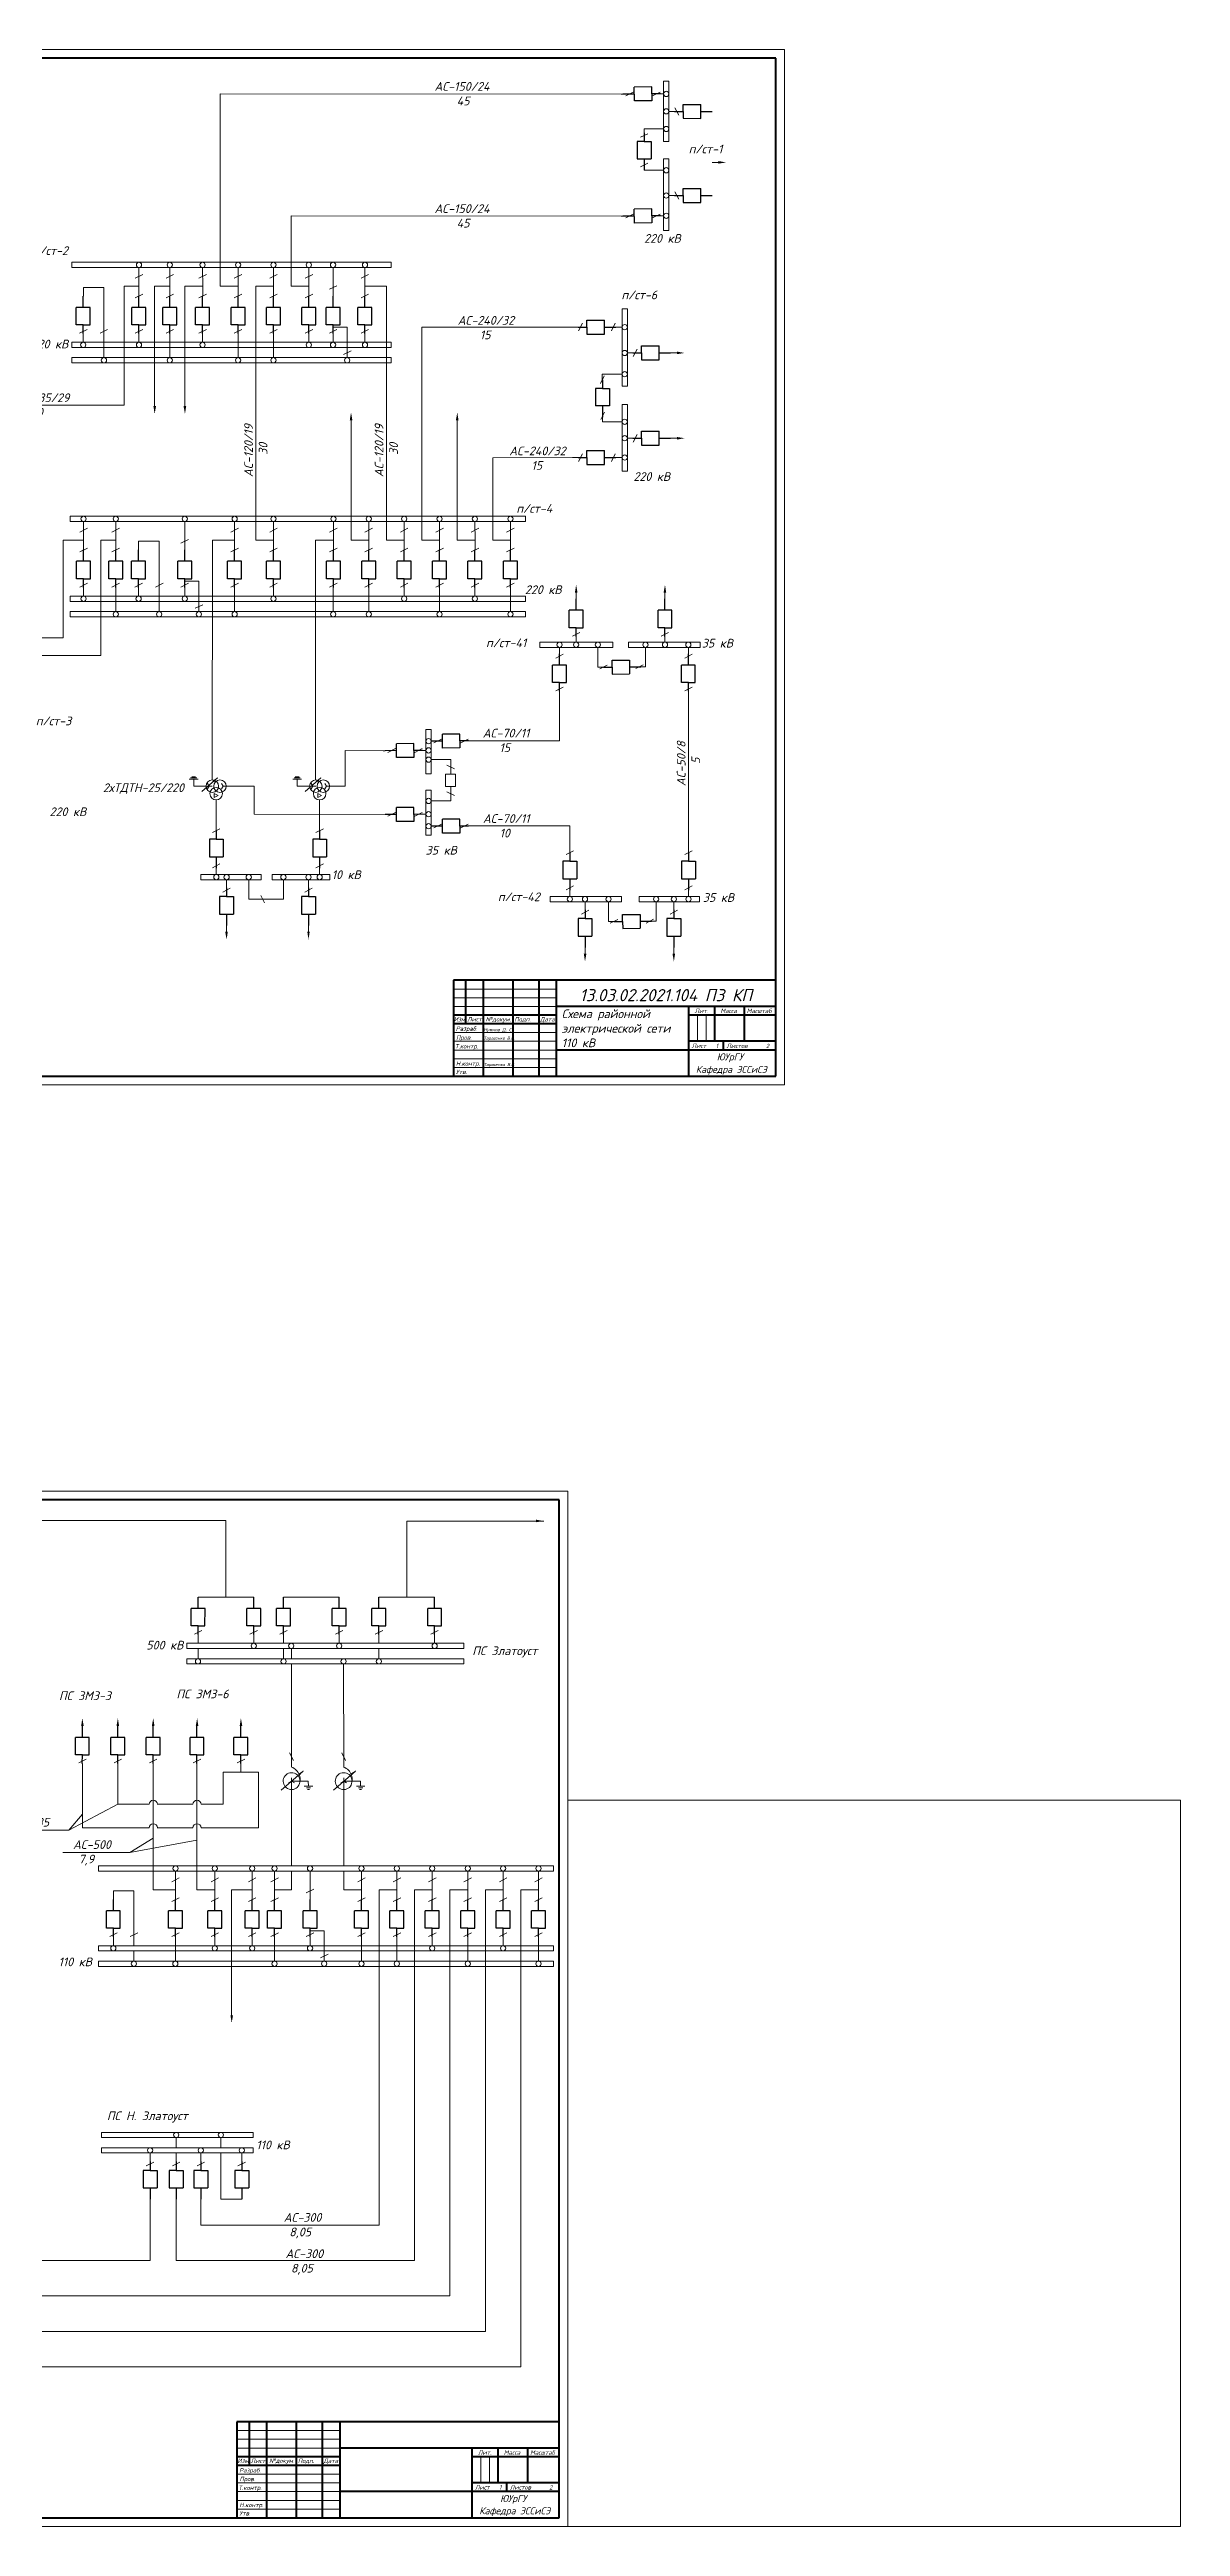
# Model space of a CAD drawing. Header units: millimetres. Extents: x -491 to 2311, y -1641 to -197.
# Drawn here: x 1662 to 2311, y -1617 to -197 of the extents above; entities that cross this region are included whole.
import ezdxf

# ---------------------------------------------------------------- set-up
doc = ezdxf.new("R2010")
doc.units = ezdxf.units.MM
for name, color, linetype, lineweight in [('рамка толстая', 42, 'Continuous', 50), ('рамка тонкая', 93, 'Continuous', 20), ('текст', 6, 'Continuous', 30), ('тонкая', 7, 'Continuous', 20), ('штриховка', 2, 'Continuous', 20)]:
    doc.layers.add(name, color=color, linetype=linetype, lineweight=lineweight)
doc.layers.add('СХЕМА1', color=7, linetype='Continuous')
doc.styles.add('ГОСТ', font='isocpeui.ttf')
picture_1 = doc.add_image_def('image1.jpg', size_in_pixel=(4152, 4920))

# ---------------------------------------------------------------- blocks, each defined once
blk = doc.blocks.new('Выключатель')
for p, q in [((0, 10), (0, 16.5)), ((-4, 0), (-4, 10)), ((-4, 10), (4, 10)), ((0, 0), (-4, 0)), ((0, 0), (4, 0)), ((0, -5), (0, 0)), ((4, 0), (4, 10))]:
    blk.add_line(p, q)

msp = doc.modelspace()

# ---------------------------------------------------------------- linework, layer by layer
at = {"lineweight": 15}
for p, q in [((1367.6, -1040.4), (1762.9, -1040.4)), ((1762.9, -1084.3), (1762.9, -1040.4)), ((1866.7, -1084.3), (1866.7, -1040.7)), ((1866.7, -1040.7), (1945.3, -1040.7)), ((1746.9, -1084.3), (1778.9, -1084.3)), ((1796, -1084.3), (1827.9, -1084.3)), ((1850.7, -1084.3), (1882.7, -1084.3)), ((1761.3, -1203.2), (1761.3, -1184.8)), ((1761.3, -1184.8), (1781.7, -1184.8)), ((1781.7, -1216.7), (1781.7, -1184.8)), ((1798.9, -1190.9), (1800.6, -1189.9)), ((1800.5, -1180.1), (1800.5, -1181.8)), ((1800.6, -1189.9), (1800.6, -1188)), ((1800.6, -1189.9), (1810.2, -1189.9)), ((1800.6, -1189.9), (1802.2, -1190.9)), ((1800.6, -1189.9), (1800.6, -1238.5)), ((1807.8, -1192.8), (1812.7, -1192.8)), ((1810.2, -1189.9), (1810.3, -1192.8)), ((1828.8, -1190.9), (1830.5, -1189.9)), ((1830.5, -1180.1), (1830.5, -1181.8)), ((1830.5, -1189.9), (1830.5, -1188)), ((1830.5, -1189.9), (1840.2, -1189.9)), ((1830.5, -1189.9), (1832.2, -1190.9)), ((1830.6, -1189.9), (1830.6, -1238.5)), ((1837.8, -1192.8), (1842.6, -1192.8)), ((1840.2, -1189.9), (1840.2, -1192.8)), ((1672.8, -1218), (1700.9, -1203.2)), ((1718.8, -1203.2), (1700.9, -1203.2)), ((1744, -1203.2), (1723.5, -1203.2)), ((1761.3, -1203.2), (1748.7, -1203.2)), ((1809.1, -1193.8), (1811.5, -1193.8)), ((1809.7, -1194.7), (1810.9, -1194.7)), ((1839, -1193.8), (1841.4, -1193.8)), ((1839.6, -1194.7), (1840.8, -1194.7)), ((1672.8, -1218), (1634.5, -1218)), ((1672.8, -1218), (1680.5, -1208.8)), ((1718.8, -1216.7), (1680.5, -1216.7)), ((1744, -1216.7), (1723.5, -1216.7)), ((1781.7, -1216.7), (1748.7, -1216.7)), ((1707.7, -1230.8), (1669.4, -1230.8)), ((1707.7, -1230.8), (1721.2, -1222.6)), ((1707.7, -1230.8), (1746.3, -1223.7)), ((1800.6, -1241.5), (1800.6, -1252.2)), ((1830.6, -1241.5), (1830.6, -1252.2)), ((1766.2, -1252.2), (1766.2, -1324.2)), ((1850.9, -1252.2), (1850.9, -1444.6)), ((1871.2, -1252.2), (1871.2, -1464.9)), ((1891.5, -1252.2), (1891.5, -1485.2)), ((1911.8, -1252.2), (1911.8, -1505.6)), ((1932.2, -1252.2), (1932.2, -1525.9)), ((1760, -1400.2), (1760, -1394.4)), ((1760, -1429.7), (1760, -1403.2)), ((1719.4, -1464.9), (1719.4, -1429.7)), ((1734.4, -1429.7), (1734.4, -1464.9)), ((1748.5, -1429.7), (1748.5, -1444.6)), ((1772, -1429.7), (1760, -1429.7)), ((1748.5, -1444.6), (1850.9, -1444.6)), ((1458.3, -1464.9), (1719.4, -1464.9)), ((1734.4, -1464.9), (1871.2, -1464.9)), ((1426.5, -1485.2), (1891.5, -1485.2)), ((1329.9, -1505.6), (1911.8, -1505.6)), ((1350.2, -1525.9), (1932.2, -1525.9))]:
    msp.add_line(p, q, dxfattribs=at)
at = {"color": 18, "lineweight": 15, "true_color": 0x000000}
for p, q in [((1800.5, -1119.7), (1800.5, -1113.8)), ((1800.5, -1180.1), (1800.5, -1122.7)), ((1830.5, -1180.1), (1830.4, -1122.7))]:
    msp.add_line(p, q, dxfattribs=at)
at = {"lineweight": 15}
for centre in [(2015.6, -222), (2015.6, -232), (2015.6, -242.1), (2015.6, -265.8), (2015.6, -280.3), (2015.6, -291.9), (1713, -320.1), (1730.7, -320.1), (1749.5, -320.1), (1769.9, -320.1), (1790.2, -320.1), (1810.5, -320.1), (1824.4, -320.1), (1842.7, -320.1), (1991.8, -355.8), (1681, -366), (1713, -366), (1749.5, -366), (1810.5, -366), (1824.4, -366), (1842.7, -366), (1842.7, -366), (1991.8, -370.6), (1692.9, -374.8), (1730.7, -374.8), (1769.9, -374.8), (1790.2, -374.8), (1832.5, -374.8), (1991.8, -382.8), (1991.8, -410.1), (1991.8, -419.5), (1991.8, -430.6), (1681.2, -465.8), (1699.7, -465.8), (1739.3, -465.8), (1767.9, -465.8), (1790.2, -465.8), (1824.6, -465.8), (1844.9, -465.8), (1865.2, -465.8), (1885.5, -465.8), (1905.8, -465.8), (1926.2, -465.8), (1681.2, -511.6), (1712.8, -511.6), (1739.3, -511.6), (1790.2, -511.6), (1865.2, -511.6), (1905.8, -511.6), (1699.7, -520.5), (1724.6, -520.5), (1747.4, -520.5), (1767.9, -520.5), (1824.5, -520.5), (1844.9, -520.5), (1885.5, -520.5), (1926.2, -520.5), (1746.9, -1121.2), (1778.9, -1112.3), (1796, -1121.2), (1800.4, -1112.3), (1827.9, -1112.3), (1830.4, -1121.2), (1850.7, -1121.2), (1882.7, -1112.3), (1734, -1240), (1756.5, -1240), (1778, -1240), (1790.8, -1240), (1811.2, -1240), (1840.7, -1240), (1861, -1240), (1881.3, -1240), (1901.7, -1240), (1922, -1240), (1942.3, -1240), (1698.3, -1285.8), (1756.5, -1285.8), (1778, -1285.8), (1811.2, -1285.8), (1881.3, -1285.8), (1922, -1285.8), (1710.1, -1294.7), (1733.9, -1294.7), (1790.8, -1294.7), (1819.3, -1294.7), (1840.7, -1294.7), (1861, -1294.7), (1901.7, -1294.7), (1942.3, -1294.7), (1734.4, -1392.9), (1760, -1392.9), (1719.4, -1401.7), (1748.5, -1401.7), (1772, -1401.7)]:
    msp.add_circle(centre, 1.5, dxfattribs=at)
at = {"color": 18, "lineweight": 15, "true_color": 0x000000}
for centre in [(1954.4, -538), (1963.9, -538), (1976.4, -538), (2003.7, -538), (2014.9, -538), (2028.3, -538), (1879.2, -593.3), (1879.2, -598.6), (1879.2, -603.9), (1879.2, -627.6), (1879.2, -635.2), (1879.2, -642.1), (1757.4, -671.3), (1763.3, -671.3), (1776, -671.3), (1795.9, -671.3), (1810.3, -671.3), (1816.7, -671.3), (1960.3, -683.9), (1969, -683.9), (1982.5, -683.9), (2009.8, -683.9), (2020, -683.9), (2028.4, -683.9)]:
    msp.add_circle(centre, 1.5, dxfattribs=at)
at = {"lineweight": 15}
for centre, radius, start, end in [((1800.6, -1189.9), 4.84, 0.3004, 322.576), ((1797.8, -1189), 7.68, 329.6801, 69.0453), ((1830.5, -1189.9), 4.84, 0.3004, 322.576), ((1827.7, -1189), 7.68, 329.6801, 69.0453), ((1721.2, -1203.2), 2.36, 0, 180), ((1746.3, -1203.2), 2.36, 0, 180), ((1721.2, -1216.7), 2.36, 0, 180), ((1746.3, -1216.7), 2.36, 0, 180)]:
    msp.add_arc(centre, radius, start, end, dxfattribs=at)
at = {"layer": 'рамка толстая', "color": 18, "true_color": 0x000000}
for p, q in [((2078.5, -201.5), (1262.5, -201.5)), ((2078.5, -785.5), (2078.5, -201.5)), ((2078.5, -730.5), (1893.5, -730.5)), ((1893.5, -730.5), (1893.5, -785.5)), ((1900.5, -730.5), (1900.5, -755.5)), ((1910.5, -730.5), (1910.5, -785.5)), ((1927.5, -730.5), (1927.5, -785.5)), ((1942.5, -730.5), (1942.5, -785.5)), ((1952.5, -730.5), (1952.5, -785.5)), ((2078.5, -785.5), (2078.5, -730.5)), ((1952.5, -750.5), (1893.5, -750.5)), ((2078.5, -745.5), (1952.5, -745.5)), ((2028.5, -785.5), (2028.5, -745.5)), ((2078.5, -750.5), (2028.5, -750.5)), ((2043.5, -765.5), (2043.5, -745.5)), ((2060.5, -765.5), (2060.5, -745.5)), ((1952.5, -755.5), (1893.5, -755.5)), ((2078.5, -765.5), (2028.5, -765.5)), ((2048.5, -770.5), (2048.5, -765.5)), ((2078.5, -770.5), (1952.5, -770.5)), ((1262.5, -785.5), (2078.5, -785.5)), ((1954.2, -1028.5), (1138.2, -1028.5)), ((1954.2, -1612.5), (1954.2, -1028.5)), ((1954.2, -1557.5), (1769.2, -1557.5)), ((1769.2, -1557.5), (1769.2, -1612.5)), ((1776.2, -1557.5), (1776.2, -1582.5)), ((1786.2, -1557.5), (1786.2, -1612.5)), ((1803.2, -1557.5), (1803.2, -1612.5)), ((1818.2, -1557.5), (1818.2, -1612.5)), ((1828.2, -1557.5), (1828.2, -1612.5)), ((1954.2, -1612.5), (1954.2, -1557.5)), ((1954.2, -1572.5), (1828.2, -1572.5)), ((1904.2, -1612.5), (1904.2, -1572.5)), ((1919.2, -1592.5), (1919.2, -1572.5)), ((1936.2, -1592.5), (1936.2, -1572.5)), ((1828.2, -1577.5), (1769.2, -1577.5)), ((1828.2, -1582.5), (1769.2, -1582.5)), ((1954.2, -1577.5), (1904.2, -1577.5)), ((1954.2, -1597.5), (1828.2, -1597.5)), ((1954.2, -1592.5), (1904.2, -1592.5)), ((1924.2, -1597.5), (1924.2, -1592.5)), ((1138.2, -1612.5), (1954.2, -1612.5))]:
    msp.add_line(p, q, dxfattribs=at)
at = {"layer": 'рамка тонкая', "color": 18, "true_color": 0x000000}
for p, q in [((2083.5, -196.5), (1242.5, -196.5)), ((2083.5, -196.5), (2083.5, -790.5)), ((1952.5, -735.5), (1893.5, -735.5)), ((1952.5, -740.5), (1893.5, -740.5)), ((1952.5, -745.5), (1893.5, -745.5)), ((2033.5, -765.5), (2033.5, -750.5)), ((2038.5, -765.5), (2038.5, -750.5)), ((1952.5, -760.5), (1893.5, -760.5)), ((1952.5, -765.5), (1893.5, -765.5)), ((1952.5, -770.5), (1893.5, -770.5)), ((1952.5, -775.5), (1893.5, -775.5)), ((1952.5, -780.5), (1893.5, -780.5)), ((1242.5, -790.5), (2083.5, -790.5)), ((1959.2, -1023.5), (1118.2, -1023.5)), ((1959.2, -1023.5), (1959.2, -1617.5)), ((1828.2, -1562.5), (1769.2, -1562.5)), ((1828.2, -1567.5), (1769.2, -1567.5)), ((1828.2, -1572.5), (1769.2, -1572.5)), ((1828.2, -1587.5), (1769.2, -1587.5)), ((1909.2, -1592.5), (1909.2, -1577.5)), ((1914.2, -1592.5), (1914.2, -1577.5)), ((1828.2, -1592.5), (1769.2, -1592.5)), ((1828.2, -1597.5), (1769.2, -1597.5)), ((1828.2, -1602.5), (1769.2, -1602.5)), ((1118.2, -1617.5), (1959.2, -1617.5)), ((1828.2, -1607.5), (1769.2, -1607.5))]:
    msp.add_line(p, q, dxfattribs=at)
at = {"layer": 'СХЕМА1', "lineweight": 15}
for p, q in [((1992.4, -223.1), (1996.7, -220.9)), ((2007.8, -223.1), (2012.1, -220.9)), ((2022.8, -234.2), (2020.6, -229.9)), ((2000.8, -246.9), (2005.1, -244.8)), ((2000.8, -263.9), (2005.1, -261.7)), ((2022.8, -282.4), (2020.6, -278.1)), ((1992.4, -293), (1996.7, -290.9)), ((2007.8, -293), (2012.1, -290.9)), ((1715.2, -325.6), (1710.9, -327.7)), ((1732.8, -325.6), (1728.6, -327.7)), ((1751.7, -325.6), (1747.4, -327.7)), ((1772, -325.6), (1767.7, -327.7)), ((1792.4, -325.6), (1788.1, -327.7)), ((1812.7, -325.6), (1808.4, -327.7)), ((1844.8, -325.6), (1840.6, -327.7)), ((1715.2, -336.9), (1710.9, -339)), ((1732.8, -336.9), (1728.6, -339)), ((1751.7, -336.9), (1747.4, -339)), ((1772, -336.9), (1767.7, -339)), ((1792.4, -336.9), (1788.1, -339)), ((1812.7, -336.9), (1808.4, -339)), ((1826.5, -332), (1822.3, -334.1)), ((1844.8, -336.9), (1840.6, -339)), ((1965.3, -357.9), (1967.5, -353.6)), ((1984.2, -357.9), (1986.3, -353.6)), ((1683.2, -357.1), (1678.9, -359.2)), ((1695, -357.1), (1690.7, -359.2)), ((1715.2, -357.1), (1710.9, -359.2)), ((1732.8, -357.1), (1728.6, -359.2)), ((1751.7, -357.1), (1747.4, -359.2)), ((1772, -357.1), (1767.7, -359.2)), ((1792.4, -357.1), (1788.1, -359.2)), ((1812.7, -357.1), (1808.4, -359.2)), ((1826.5, -357.1), (1822.3, -359.2)), ((1834.7, -369.3), (1830.4, -371.5)), ((1844.8, -357.1), (1840.6, -359.2)), ((1996.7, -372.7), (1998.9, -368.4)), ((1977.9, -388.1), (1980, -383.8)), ((1978, -408.8), (1980.1, -404.5)), ((1996.7, -421.7), (1998.9, -417.4)), ((1965.3, -432.8), (1967.5, -428.5)), ((1984.2, -432.8), (1986.3, -428.5)), ((1683.4, -471.2), (1679.1, -473.4)), ((1683.4, -482.6), (1679.1, -484.7)), ((1701.8, -471.2), (1697.5, -473.4)), ((1701.8, -482.6), (1697.5, -484.7)), ((1741.4, -477.6), (1737.1, -479.8)), ((1770.1, -471.2), (1765.8, -473.4)), ((1770.1, -482.6), (1765.8, -484.7)), ((1792.4, -471.2), (1788.1, -473.4)), ((1792.4, -482.6), (1788.1, -484.7)), ((1826.7, -471.2), (1822.4, -473.4)), ((1826.7, -482.6), (1822.4, -484.7)), ((1847, -471.2), (1842.7, -473.4)), ((1847, -482.6), (1842.7, -484.7)), ((1867.4, -471.2), (1863.1, -473.4)), ((1867.4, -482.6), (1863.1, -484.7)), ((1887.7, -471.2), (1883.4, -473.4)), ((1887.7, -482.6), (1883.4, -484.7)), ((1908, -471.2), (1903.7, -473.4)), ((1908, -482.6), (1903.7, -484.7)), ((1928.3, -471.2), (1924, -473.4)), ((1928.3, -482.6), (1924, -484.7)), ((1683.4, -502.7), (1679.1, -504.9)), ((1701.8, -502.7), (1697.5, -504.9)), ((1715, -502.7), (1710.7, -504.9)), ((1726.8, -502.7), (1722.5, -504.9)), ((1741.4, -502.7), (1737.1, -504.9)), ((1770.1, -502.7), (1765.8, -504.9)), ((1792.4, -502.7), (1788.1, -504.9)), ((1826.7, -502.7), (1822.4, -504.9)), ((1847, -502.7), (1842.7, -504.9)), ((1867.4, -502.7), (1863.1, -504.9)), ((1887.7, -502.7), (1883.4, -504.9)), ((1908, -502.7), (1903.7, -504.9)), ((1928.3, -502.7), (1924, -504.9)), ((1749.6, -515), (1745.3, -517.1)), ((1966.1, -530.9), (1961.8, -533)), ((2017, -530.9), (2012.7, -533)), ((1956.5, -543.4), (1952.2, -545.6)), ((1981.8, -549.7), (1977.5, -551.9)), ((2002.4, -549.6), (1998.1, -551.7)), ((2030.5, -543.4), (2026.2, -545.6)), ((1956.5, -562.3), (1952.2, -564.4)), ((2030.5, -562.3), (2026.2, -564.4)), ((1882.3, -594.3), (1886.6, -592.1)), ((1897.7, -594.3), (1902, -592.1)), ((1855.9, -599.8), (1860.2, -597.6)), ((1871.3, -599.8), (1875.6, -597.6)), ((1855.9, -636.3), (1860.2, -634.2)), ((1871.3, -636.3), (1875.6, -634.2)), ((1755.2, -645.7), (1759.5, -643.6)), ((1814.6, -645.7), (1818.9, -643.6)), ((1882.3, -643.1), (1886.6, -640.9)), ((1897.7, -643.1), (1902, -640.9)), ((1755.2, -665.9), (1759.5, -663.7)), ((1814.6, -665.9), (1818.9, -663.7)), ((1958.1, -658.3), (1962.4, -656.2)), ((2026.2, -658.3), (2030.5, -656.2)), ((1761.1, -679.9), (1765.4, -677.7)), ((1808.2, -679.9), (1812.4, -677.7)), ((1958.1, -678.5), (1962.4, -676.3)), ((2026.2, -678.5), (2030.5, -676.3)), ((1966.9, -692.5), (1971.2, -690.3)), ((1987.8, -695.6), (1983.5, -697.8)), ((2008.4, -695.5), (2004.1, -697.7)), ((2017.8, -692.5), (2022.1, -690.3)), ((1749.1, -1103.4), (1744.8, -1105.6)), ((1781, -1103.4), (1776.7, -1105.6)), ((1798.1, -1103.4), (1793.9, -1105.6)), ((1830.1, -1103.4), (1825.8, -1105.6)), ((1852.9, -1103.4), (1848.6, -1105.6)), ((1884.8, -1103.4), (1880.6, -1105.6)), ((1682.7, -1177.4), (1678.4, -1179.5)), ((1703, -1177.4), (1698.7, -1179.5)), ((1723.3, -1177.4), (1719.1, -1179.5)), ((1748.5, -1177.4), (1744.2, -1179.5)), ((1773.7, -1177.4), (1769.4, -1179.5)), ((1736.1, -1245.4), (1731.8, -1247.6)), ((1758.7, -1245.4), (1754.4, -1247.6)), ((1780.1, -1245.4), (1775.8, -1247.6)), ((1793, -1245.4), (1788.7, -1247.6)), ((1842.8, -1245.4), (1838.6, -1247.6)), ((1863.2, -1245.4), (1858.9, -1247.6)), ((1883.5, -1245.4), (1879.2, -1247.6)), ((1903.8, -1245.4), (1899.5, -1247.6)), ((1924.1, -1245.4), (1919.9, -1247.6)), ((1944.5, -1245.4), (1940.2, -1247.6)), ((1736.1, -1256.8), (1731.8, -1258.9)), ((1758.7, -1256.8), (1754.4, -1258.9)), ((1780.1, -1256.8), (1775.8, -1258.9)), ((1793, -1256.8), (1788.7, -1258.9)), ((1813.3, -1251.9), (1809, -1254)), ((1842.8, -1256.8), (1838.6, -1258.9)), ((1863.2, -1256.8), (1858.9, -1258.9)), ((1883.5, -1256.8), (1879.2, -1258.9)), ((1903.8, -1256.8), (1899.5, -1258.9)), ((1924.1, -1256.8), (1919.9, -1258.9)), ((1944.5, -1256.8), (1940.2, -1258.9)), ((1700.5, -1276.9), (1696.2, -1279.1)), ((1712.3, -1276.9), (1708, -1279.1)), ((1736.1, -1276.9), (1731.8, -1279.1)), ((1758.7, -1276.9), (1754.4, -1279.1)), ((1780.1, -1276.9), (1775.8, -1279.1)), ((1793, -1276.9), (1788.7, -1279.1)), ((1813.3, -1276.9), (1809, -1279.1)), ((1842.8, -1276.9), (1838.6, -1279.1)), ((1863.2, -1276.9), (1858.9, -1279.1)), ((1883.5, -1276.9), (1879.2, -1279.1)), ((1903.8, -1276.9), (1899.5, -1279.1)), ((1924.1, -1276.9), (1919.9, -1279.1)), ((1944.5, -1276.9), (1940.2, -1279.1)), ((1821.5, -1289.2), (1817.2, -1291.3)), ((1717.2, -1410.6), (1721.5, -1408.5)), ((1732.3, -1410.6), (1736.5, -1408.5)), ((1746.4, -1410.6), (1750.7, -1408.5)), ((1769.8, -1410.6), (1774.1, -1408.5))]:
    msp.add_line(p, q, dxfattribs=at)
at = {"layer": 'СХЕМА1', "color": 18, "lineweight": 15, "true_color": 0x000000}
for p, q in [((1801.6, -1178), (1799.4, -1173.7)), ((1831.5, -1178), (1829.4, -1173.7))]:
    msp.add_line(p, q, dxfattribs=at)
at = {"layer": 'СХЕМА1', "lineweight": 15}
for points in [[(2045.5, -262), (2045.5, -260.5), (2050, -261.3)], [(2021.7, -371.3), (2021.7, -369.8), (2026.1, -370.6)], [(1721.3, -401.1), (1722.8, -401.1), (1722, -405.6)], [(1738.6, -401.1), (1740.1, -401.1), (1739.4, -405.6)], [(1835.5, -409.2), (1834, -409.2), (1834.7, -404.7)], [(1896.4, -409.2), (1894.9, -409.2), (1895.7, -404.7)], [(2021.7, -420.3), (2021.7, -418.8), (2026.1, -419.5)], [(1964.7, -508.1), (1963.2, -508.1), (1963.9, -503.6)], [(2015.6, -508.1), (2014.1, -508.1), (2014.9, -503.6)], [(1762.5, -702.6), (1764, -702.6), (1763.3, -707.1)], [(1809.6, -702.6), (1811, -702.6), (1810.3, -707.1)], [(1968.3, -715.2), (1969.8, -715.2), (1969, -719.7)], [(2019.2, -715.2), (2020.7, -715.2), (2020, -719.7)], [(1940.8, -1041.4), (1940.8, -1039.9), (1945.3, -1040.7)], [(1681.3, -1158.3), (1679.8, -1158.3), (1680.5, -1153.8)], [(1701.6, -1158.3), (1700.1, -1158.3), (1700.9, -1153.8)], [(1721.9, -1158.3), (1720.4, -1158.3), (1721.2, -1153.8)], [(1747.1, -1158.3), (1745.6, -1158.3), (1746.4, -1153.8)], [(1772.3, -1158.3), (1770.8, -1158.3), (1771.5, -1153.8)], [(1765.5, -1324.2), (1767, -1324.2), (1766.2, -1328.6)]]:
    msp.add_solid(points, dxfattribs=at)
at = {"layer": 'тонкая', "color": 18, "lineweight": 15, "true_color": 0x000000}
for p, q in [((1704.5, -400.6), (1622.1, -400.6)), ((1601.3, -534), (1669.5, -534)), ((1621.6, -544.2), (1691.1, -544.2)), ((2028.4, -650.6), (2028.4, -567.9)), ((1831.4, -598.6), (1831.4, -619.1)), ((1880.7, -603.9), (1891.9, -603.9)), ((1889.7, -607), (1894, -609.1)), ((1891.9, -612.2), (1891.9, -603.9)), ((1741.9, -615.1), (1747, -615.1)), ((1742.6, -614.4), (1746.2, -614.4)), ((1743.4, -613.7), (1745.5, -613.7)), ((1744.4, -619.1), (1744.4, -615.1)), ((1751.5, -619.1), (1744.4, -619.1)), ((1749, -622.2), (1758, -614.4)), ((1752.4, -617.5), (1753.3, -619.1)), ((1753.3, -619.1), (1752.4, -620.7)), ((1753.3, -619.1), (1755.1, -619.1)), ((1758.4, -624.5), (1756.2, -623.4)), ((1756.2, -623.4), (1756.2, -624.5)), ((1756.2, -625.6), (1756.2, -623.4)), ((1756.2, -625.6), (1758.4, -624.5)), ((1760.4, -617.5), (1761.3, -619.1)), ((1761.3, -619.1), (1760.4, -620.7)), ((1763.1, -619.1), (1761.3, -619.1)), ((1763.1, -619.1), (1779.1, -619.1)), ((1779.1, -619.1), (1779.1, -635.2)), ((1801.3, -615.1), (1806.3, -615.1)), ((1802, -614.4), (1805.6, -614.4)), ((1802.7, -613.7), (1804.9, -613.7)), ((1803.8, -619.1), (1803.8, -615.1)), ((1810.9, -619.1), (1803.8, -619.1)), ((1808.4, -622.2), (1817.4, -614.4)), ((1811.8, -617.5), (1812.7, -619.1)), ((1812.7, -619.1), (1811.8, -620.7)), ((1812.7, -619.1), (1814.5, -619.1)), ((1817.8, -624.5), (1815.6, -623.4)), ((1815.6, -623.4), (1815.6, -624.5)), ((1815.6, -625.6), (1815.6, -623.4)), ((1815.6, -625.6), (1817.8, -624.5)), ((1819.7, -617.5), (1820.6, -619.1)), ((1820.6, -619.1), (1819.7, -620.7)), ((1822.4, -619.1), (1820.6, -619.1)), ((1831.4, -619.1), (1822.4, -619.1)), ((1889, -612.2), (1889, -619.3)), ((1889, -612.2), (1894.7, -612.2)), ((1889, -619.3), (1894.7, -619.3)), ((1889.7, -622.4), (1894, -624.5)), ((1891.9, -627.6), (1891.9, -619.3)), ((1894.7, -619.3), (1894.7, -612.2)), ((1880.7, -627.6), (1891.9, -627.6)), ((1776, -672.8), (1776, -684)), ((1782.9, -681.9), (1785.1, -686.1)), ((1795.9, -672.8), (1795.9, -684)), ((1795.9, -684), (1776, -684)), ((1794.7, -1195), (1807.3, -1184.1)), ((1824.7, -1195), (1837.2, -1184.1))]:
    msp.add_line(p, q, dxfattribs=at)
for centre in [(1755.1, -619.1), (1757.3, -623.4), (1759.5, -619.1), (1814.5, -619.1), (1816.7, -623.4), (1818.8, -619.1)]:
    msp.add_circle(centre, 3.6, dxfattribs=at)
for points in [[(1755.3, -615.9), (1756.1, -616.8), (1758.4, -614)], [(1814.7, -615.9), (1815.5, -616.8), (1817.8, -614)], [(1804.6, -1185.6), (1805.4, -1186.5), (1807.7, -1183.7)], [(1834.5, -1185.6), (1835.3, -1186.5), (1837.6, -1183.7)]]:
    msp.add_solid(points, dxfattribs=at)
at = {"layer": 'штриховка', "color": 0, "lineweight": 15}
for p, q in [((1989.7, -222.1), (1759.7, -222)), ((1759.7, -332.3), (1759.7, -222)), ((1990.8, -222.1), (1989.7, -222.1)), ((2012.3, -222), (2014.1, -222)), ((2014.1, -214.6), (2014.1, -249.3)), ((2014.1, -214.6), (2017.1, -214.6)), ((2017.1, -249.3), (2017.1, -214.6)), ((2020.4, -232), (2017.1, -232)), ((2002.9, -242.1), (2014.1, -242.1)), ((2002.9, -244.3), (2002.9, -242.1)), ((2017.1, -249.3), (2014.1, -249.3)), ((2014.1, -265.8), (2002.9, -265.8)), ((2014.1, -300.3), (2014.1, -259.3)), ((2017.1, -259.3), (2014.1, -259.3)), ((2017.1, -300.3), (2017.1, -259.3)), ((2041.9, -261.3), (2045.5, -261.3)), ((2020.4, -280.3), (2017.1, -280.3)), ((1989.7, -292.1), (1800.4, -292)), ((1800.4, -332.3), (1800.4, -292)), ((1990.8, -292.1), (1989.7, -292.1)), ((2012.3, -291.9), (2014.1, -291.9)), ((2014.1, -300.3), (2017.1, -300.3)), ((1857.8, -318.6), (1674.5, -318.6)), ((1674.5, -318.6), (1674.5, -321.6)), ((1857.8, -321.6), (1674.5, -321.6)), ((1713, -333), (1713, -321.6)), ((1730.7, -333), (1730.7, -321.6)), ((1749.6, -333), (1749.5, -321.6)), ((1769.9, -333), (1769.9, -321.6)), ((1790.2, -333), (1790.2, -321.6)), ((1810.5, -333), (1810.5, -321.6)), ((1824.4, -333), (1824.4, -321.6)), ((1842.7, -333), (1842.7, -321.6)), ((1857.8, -321.6), (1857.8, -318.6)), ((1681.1, -338), (1681.1, -333)), ((1692.9, -333), (1681.1, -333)), ((1692.9, -373.3), (1692.9, -333)), ((1713, -332.3), (1704.5, -332.3)), ((1713, -338), (1713, -333)), ((1730.7, -332.3), (1722, -332.3)), ((1722, -332.3), (1722, -390.9)), ((1730.7, -338), (1730.7, -333)), ((1749.6, -332.3), (1739.4, -332.3)), ((1739.4, -332.3), (1739.4, -390.9)), ((1749.6, -338), (1749.6, -333)), ((1769.9, -332.3), (1759.7, -332.3)), ((1769.9, -338), (1769.9, -333)), ((1790.2, -332.3), (1780, -332.3)), ((1780, -478), (1780, -332.3)), ((1790.2, -338), (1790.2, -333)), ((1810.5, -332.3), (1800.4, -332.3)), ((1810.5, -338), (1810.5, -333)), ((1824.4, -338), (1824.4, -333)), ((1855, -332.3), (1842.7, -332.3)), ((1842.7, -338), (1842.7, -333)), ((1855, -478), (1855, -332.3)), ((1990.3, -345.2), (1990.3, -389.6)), ((1990.3, -345.2), (1993.3, -345.2)), ((1993.3, -345.2), (1993.3, -389.6)), ((1674.5, -364.5), (1674.5, -367.5)), ((1857.8, -364.5), (1674.5, -364.5)), ((1857.8, -367.5), (1674.5, -367.5)), ((1681, -364.5), (1681, -359.5)), ((1713, -364.5), (1713, -359.5)), ((1730.7, -364.5), (1730.7, -359.5)), ((1730.7, -373.3), (1730.7, -364.5)), ((1749.5, -364.5), (1749.5, -359.5)), ((1769.9, -364.5), (1769.9, -359.5)), ((1769.9, -373.3), (1769.9, -364.5)), ((1790.2, -373.3), (1790.2, -359.5)), ((1810.5, -364.5), (1810.5, -355.6)), ((1810.5, -364.5), (1810.5, -359.5)), ((1832.5, -355.9), (1824.4, -355.9)), ((1824.4, -364.5), (1824.4, -359.5)), ((1832.5, -364.5), (1832.5, -355.9)), ((1832.5, -373.3), (1832.5, -364.5)), ((1842.7, -364.5), (1842.7, -359.5)), ((1857.8, -364.5), (1857.8, -367.5)), ((1961.8, -355.8), (1875.4, -355.8)), ((1875.4, -478), (1875.4, -355.8)), ((1965.1, -355.8), (1961.8, -355.8)), ((1986.6, -355.8), (1990.3, -355.8)), ((1674.5, -373.3), (1674.5, -376.3)), ((1857.8, -373.3), (1674.5, -373.3)), ((1857.8, -376.3), (1674.5, -376.3)), ((1857.8, -373.3), (1857.8, -376.3)), ((1978.9, -386), (1978.9, -382.8)), ((1979.1, -382.8), (1978.9, -382.8)), ((1990.3, -382.8), (1979.1, -382.8)), ((1996.5, -370.6), (1993.3, -370.6)), ((2018, -370.6), (2021.7, -370.6)), ((1722, -390.9), (1722, -401.1)), ((1739.4, -390.9), (1739.4, -401.1)), ((1990.3, -389.6), (1993.3, -389.6)), ((1834.7, -419.3), (1834.7, -409.2)), ((1895.7, -419.3), (1895.7, -409.2)), ((1979.1, -410.1), (1979.1, -407.5)), ((1990.3, -410.1), (1979.1, -410.1)), ((1990.3, -400.2), (1990.3, -438.5)), ((1990.3, -400.2), (1993.3, -400.2)), ((1993.3, -400.2), (1993.3, -438.5)), ((1834.7, -478), (1834.7, -419.3)), ((1895.7, -478), (1895.7, -419.3)), ((1996.5, -419.5), (1993.3, -419.5)), ((2018, -419.5), (2021.7, -419.5)), ((1961.8, -430.6), (1916, -430.7)), ((1916, -478), (1916, -430.7)), ((1965.1, -430.6), (1961.8, -430.6)), ((1986.6, -430.6), (1990.3, -430.6)), ((1990.3, -438.5), (1993.3, -438.5)), ((1934.8, -464.3), (1673.6, -464.3)), ((1673.6, -464.3), (1673.6, -467.3)), ((1934.8, -467.3), (1673.6, -467.3)), ((1681.2, -478.6), (1681.2, -467.3)), ((1699.7, -478.6), (1699.7, -467.3)), ((1739.3, -478.6), (1739.3, -467.3)), ((1767.9, -478.6), (1767.9, -467.3)), ((1790.2, -478.6), (1790.2, -467.3)), ((1824.6, -478.6), (1824.6, -467.3)), ((1844.9, -478.6), (1844.9, -467.3)), ((1865.2, -478.6), (1865.2, -467.3)), ((1885.5, -478.6), (1885.5, -467.3)), ((1905.9, -478.6), (1905.8, -467.3)), ((1926.2, -478.6), (1926.2, -467.3)), ((1934.8, -464.3), (1934.8, -467.3)), ((1681.2, -478), (1669.5, -478)), ((1669.5, -478), (1669.5, -534)), ((1681.2, -483.6), (1681.2, -478.6)), ((1699.7, -478), (1691.1, -478)), ((1699.7, -483.6), (1699.7, -478.6)), ((1712.8, -483.6), (1712.8, -478.6)), ((1724.6, -478.6), (1712.8, -478.6)), ((1724.6, -519), (1724.6, -478.6)), ((1739.3, -483.6), (1739.3, -478.6)), ((1755.2, -478), (1755.1, -615.5)), ((1767.9, -478), (1755.2, -478)), ((1767.9, -483.6), (1767.9, -478.6)), ((1790.2, -478), (1780, -478)), ((1790.2, -483.6), (1790.2, -478.6)), ((1824.6, -478), (1814.4, -478)), ((1824.6, -483.6), (1824.6, -478.6)), ((1844.9, -478), (1834.7, -478)), ((1844.9, -483.6), (1844.9, -478.6)), ((1865.2, -478), (1855, -478)), ((1865.2, -483.6), (1865.2, -478.6)), ((1885.5, -478), (1875.4, -478)), ((1885.5, -483.6), (1885.5, -478.6)), ((1905.9, -478), (1895.7, -478)), ((1905.9, -483.6), (1905.9, -478.6)), ((1926.2, -478), (1916, -478)), ((1926.2, -483.6), (1926.2, -478.6)), ((1673.6, -510.1), (1673.6, -513.1)), ((1934.8, -510.1), (1673.6, -510.1)), ((1681.2, -510.1), (1681.2, -505.1)), ((1699.7, -510.1), (1699.7, -505.1)), ((1699.7, -519), (1699.7, -510.1)), ((1712.8, -510.1), (1712.8, -505.1)), ((1747.4, -501.5), (1739.3, -501.5)), ((1739.3, -510.1), (1739.3, -505.1)), ((1747.4, -510.1), (1747.4, -501.5)), ((1747.4, -519), (1747.4, -510.1)), ((1767.9, -510.1), (1767.9, -505.1)), ((1767.9, -519), (1767.9, -510.1)), ((1790.2, -510.1), (1790.2, -505.1)), ((1824.5, -519), (1824.5, -505.1)), ((1844.9, -510.1), (1844.9, -505.1)), ((1844.9, -519), (1844.9, -510.1)), ((1865.2, -510.1), (1865.2, -505.1)), ((1885.5, -510.1), (1885.5, -505.1)), ((1885.5, -519), (1885.5, -510.1)), ((1905.8, -510.1), (1905.8, -505.1)), ((1926.2, -510.1), (1926.2, -505.1)), ((1926.2, -519), (1926.2, -510.1)), ((1934.8, -510.1), (1934.8, -513.1)), ((1963.9, -511.7), (1963.9, -508.1)), ((2014.9, -511.7), (2014.9, -508.1)), ((1934.8, -513.1), (1673.6, -513.1)), ((1673.6, -519), (1673.6, -522)), ((1934.8, -519), (1673.6, -519)), ((1934.8, -522), (1673.6, -522)), ((1934.8, -519), (1934.8, -522)), ((1954.4, -543.2), (1954.4, -539.5)), ((1963.9, -533.2), (1963.9, -536.5)), ((1976.4, -539.5), (1976.4, -550.7)), ((2003.7, -539.5), (2003.7, -550.7)), ((2014.9, -533.2), (2014.9, -536.5)), ((2028.3, -543.2), (2028.3, -539.5)), ((1976.4, -550.7), (1976.4, -550.8)), ((1979.6, -550.8), (1976.4, -550.8)), ((2003.7, -550.7), (2001.1, -550.7)), ((1954.4, -564.7), (1954.4, -593.2)), ((2028.3, -564.7), (2028.3, -567.9)), ((1902.1, -593.2), (1954.4, -593.2)), ((1854.3, -598.8), (1853.2, -598.8)), ((1875.8, -598.6), (1877.7, -598.6)), ((1757.4, -644.6), (1757.4, -627)), ((1816.7, -644.6), (1816.7, -627)), ((1875.8, -635.2), (1877.7, -635.2)), ((1902.1, -641.9), (1960.3, -641.9)), ((1960.3, -657.2), (1960.3, -641.9)), ((2028.4, -657.2), (2028.4, -648.9)), ((1757.4, -666.1), (1757.4, -669.8)), ((1816.7, -666.1), (1816.7, -669.8)), ((1763.3, -677.5), (1763.3, -672.8)), ((1810.3, -677.5), (1810.3, -672.8)), ((1960.3, -678.7), (1960.3, -682.4)), ((2028.4, -678.7), (2028.4, -682.4)), ((1763.3, -692.5), (1763.3, -702.6)), ((1969, -690.1), (1969, -685.4)), ((1982.5, -685.4), (1982.5, -696.6)), ((2009.8, -685.4), (2009.8, -696.6)), ((2020, -690.1), (2020, -685.4)), ((1810.3, -699), (1810.3, -702.6)), ((1982.5, -696.6), (1982.5, -696.7)), ((1985.6, -696.7), (1982.5, -696.7)), ((2009.8, -696.6), (2007.1, -696.6)), ((1969, -711.6), (1969, -715.2)), ((2020, -711.6), (2020, -715.2)), ((1746.9, -1105.8), (1746.9, -1110.8)), ((1778.9, -1110.8), (1778.9, -1105.8)), ((1796, -1105.8), (1796, -1110.8)), ((1827.9, -1110.8), (1827.9, -1105.8)), ((1850.7, -1105.8), (1850.7, -1110.8)), ((1882.7, -1110.8), (1882.7, -1105.8)), ((1740.4, -1110.8), (1740.4, -1113.8)), ((1899.4, -1110.8), (1740.4, -1110.8)), ((1899.4, -1113.8), (1740.4, -1113.8)), ((1740.4, -1119.7), (1740.4, -1122.7)), ((1899.4, -1119.7), (1740.4, -1119.7)), ((1746.9, -1113.8), (1746.9, -1119.7)), ((1796, -1113.8), (1796, -1119.7)), ((1850.7, -1113.8), (1850.7, -1119.7)), ((1899.4, -1110.8), (1899.4, -1113.8)), ((1899.4, -1119.7), (1899.4, -1122.7)), ((1899.4, -1122.7), (1740.4, -1122.7)), ((1680.5, -1216.7), (1680.5, -1179.8)), ((1700.9, -1203.2), (1700.9, -1179.8)), ((1721.2, -1252.2), (1721.2, -1179.8)), ((1746.3, -1184.8), (1746.3, -1179.8)), ((1746.3, -1252.2), (1746.3, -1179.8)), ((1771.5, -1184.8), (1771.5, -1179.8)), ((1950.9, -1238.5), (1689.8, -1238.5)), ((1689.8, -1238.5), (1689.8, -1241.5)), ((1950.9, -1241.5), (1689.8, -1241.5)), ((1734, -1252.8), (1734, -1241.5)), ((1756.5, -1252.8), (1756.5, -1241.5)), ((1778, -1252.8), (1778, -1241.5)), ((1790.8, -1252.8), (1790.8, -1241.5)), ((1811.2, -1252.8), (1811.2, -1241.5)), ((1840.7, -1252.8), (1840.7, -1241.5)), ((1861, -1252.8), (1861, -1241.5)), ((1881.3, -1252.8), (1881.3, -1241.5)), ((1901.7, -1252.8), (1901.7, -1241.5)), ((1922, -1252.8), (1922, -1241.5)), ((1942.3, -1252.8), (1942.3, -1241.5)), ((1950.9, -1238.5), (1950.9, -1241.5)), ((1698.3, -1257.8), (1698.3, -1252.8)), ((1710.1, -1252.8), (1698.3, -1252.8)), ((1710.1, -1284.3), (1710.1, -1252.8)), ((1734, -1252.2), (1721.2, -1252.2)), ((1734, -1257.8), (1734, -1252.8)), ((1756.5, -1252.2), (1746.3, -1252.2)), ((1756.5, -1257.8), (1756.5, -1252.8)), ((1778, -1252.2), (1766.2, -1252.2)), ((1778, -1257.8), (1778, -1252.8)), ((1790.8, -1252.2), (1800.6, -1252.2)), ((1790.8, -1257.8), (1790.8, -1252.8)), ((1811.2, -1257.8), (1811.2, -1252.8)), ((1840.7, -1252.2), (1830.6, -1252.2)), ((1840.7, -1257.8), (1840.7, -1252.8)), ((1861, -1252.2), (1850.9, -1252.2)), ((1861, -1257.8), (1861, -1252.8)), ((1881.3, -1252.2), (1871.2, -1252.2)), ((1881.3, -1257.8), (1881.3, -1252.8)), ((1901.7, -1252.2), (1891.5, -1252.2)), ((1901.7, -1257.8), (1901.7, -1252.8)), ((1922, -1252.2), (1911.8, -1252.2)), ((1922, -1257.8), (1922, -1252.8)), ((1942.3, -1252.2), (1932.2, -1252.2)), ((1942.3, -1257.8), (1942.3, -1252.8)), ((1819.3, -1275.7), (1811.2, -1275.7)), ((1819.3, -1284.3), (1819.3, -1275.7)), ((1689.8, -1284.3), (1689.8, -1287.3)), ((1950.9, -1284.3), (1689.8, -1284.3)), ((1950.9, -1287.3), (1689.8, -1287.3)), ((1698.3, -1284.3), (1698.3, -1279.3)), ((1710.1, -1293.2), (1710.1, -1287.3)), ((1733.9, -1284.3), (1733.9, -1279.3)), ((1733.9, -1293.2), (1733.9, -1284.3)), ((1756.5, -1284.3), (1756.5, -1279.3)), ((1778, -1284.3), (1778, -1279.3)), ((1790.8, -1284.3), (1790.8, -1279.3)), ((1790.8, -1293.2), (1790.8, -1284.3)), ((1811.2, -1284.3), (1811.2, -1279.3)), ((1819.3, -1293.2), (1819.3, -1284.3)), ((1840.7, -1293.2), (1840.7, -1279.3)), ((1861, -1284.3), (1861, -1279.3)), ((1861, -1293.2), (1861, -1284.3)), ((1881.3, -1284.3), (1881.3, -1279.3)), ((1901.7, -1284.3), (1901.7, -1279.3)), ((1901.7, -1293.2), (1901.7, -1284.3)), ((1922, -1284.3), (1922, -1279.3)), ((1942.3, -1284.3), (1942.3, -1279.3)), ((1942.3, -1293.2), (1942.3, -1284.3)), ((1950.9, -1284.3), (1950.9, -1287.3)), ((1689.8, -1293.2), (1689.8, -1296.2)), ((1950.9, -1293.2), (1689.8, -1293.2)), ((1950.9, -1296.2), (1689.8, -1296.2)), ((1950.9, -1293.2), (1950.9, -1296.2)), ((1691.5, -1391.4), (1778.5, -1391.4)), ((1691.5, -1394.4), (1691.5, -1391.4)), ((1778.5, -1394.4), (1778.5, -1391.4)), ((1691.5, -1394.4), (1778.5, -1394.4)), ((1691.5, -1400.2), (1778.5, -1400.2)), ((1691.5, -1403.2), (1691.5, -1400.2)), ((1691.5, -1403.2), (1778.5, -1403.2)), ((1719.4, -1403.2), (1719.4, -1408.2)), ((1734.4, -1394.4), (1734.4, -1400.2)), ((1734.4, -1403.2), (1734.4, -1408.2)), ((1748.5, -1403.2), (1748.5, -1408.2)), ((1772, -1403.2), (1772, -1408.2)), ((1778.5, -1403.2), (1778.5, -1400.2))]:
    msp.add_line(p, q, dxfattribs=at)
at = {"layer": 'штриховка', "color": 18, "lineweight": 15, "true_color": 0x000000}
for p, q in [((1704.5, -332.3), (1704.5, -400.6)), ((1691.1, -478), (1691.1, -544.2)), ((1814.4, -478), (1814.4, -615.5)), ((1984.9, -536.5), (1943.1, -536.5)), ((1943.1, -536.5), (1943.1, -539.5)), ((1984.9, -539.5), (1943.1, -539.5)), ((1984.9, -536.5), (1984.9, -539.5)), ((2035, -536.5), (1994, -536.5)), ((1994, -536.5), (1994, -539.5)), ((2035, -539.5), (1994, -539.5)), ((2035, -536.5), (2035, -539.5)), ((1877.7, -612), (1877.7, -586.6)), ((1880.7, -586.6), (1877.7, -586.6)), ((1880.7, -612), (1880.7, -586.6)), ((1831.4, -598.6), (1853.2, -598.8)), ((1880.7, -612), (1877.7, -612)), ((1877.7, -647.2), (1877.7, -621.4)), ((1880.7, -621.4), (1877.7, -621.4)), ((1880.7, -647.2), (1880.7, -621.4)), ((1854.3, -635.3), (1779.1, -635.2)), ((1880.7, -647.2), (1877.7, -647.2)), ((1783.2, -669.8), (1748.5, -669.8)), ((1748.5, -669.8), (1748.5, -672.8)), ((1783.2, -672.8), (1748.5, -672.8)), ((1783.2, -669.8), (1783.2, -672.8)), ((1822.6, -669.8), (1789.4, -669.8)), ((1789.4, -669.8), (1789.4, -672.8)), ((1822.6, -672.8), (1789.4, -672.8)), ((1822.6, -669.8), (1822.6, -672.8)), ((1990, -682.4), (1949, -682.4)), ((1949, -682.4), (1949, -685.4)), ((1990, -685.4), (1949, -685.4)), ((1990, -682.4), (1990, -685.4)), ((2000, -682.4), (2000, -685.4)), ((2034.7, -682.4), (2000, -682.4)), ((2034.7, -685.4), (2000, -685.4)), ((2034.7, -682.4), (2034.7, -685.4))]:
    msp.add_line(p, q, dxfattribs=at)

# ---------------------------------------------------------------- block references
at = {"lineweight": 15}
for p, rotation in [((2007.3, -222), 90.30043506488984), ((2007.3, -292), 90.30043506488984), ((1979, -391), 180.3004350648897), ((1984.6, -550.8), 270.3004350648898), ((1870.8, -598.7), 90.30043506488984), ((1897.2, -593.2), 90.30043506488984), ((1870.8, -635.3), 90.30043506488984), ((1897.2, -642), 90.30043506488984), ((1990.6, -696.7), 270.3004350648898)]:
    msp.add_blockref('Выключатель', p, dxfattribs=dict(at, rotation=rotation))
at = {"lineweight": 15, "xscale": -1}
for p, rotation in [((2025.4, -232), 269.9830018169337), ((2002.9, -249.3), 179.9830018169337), ((2025.4, -280.3), 269.9830018169337), ((1681, -354.5), 359.9830018169337), ((1713, -354.5), 359.9830018169337), ((1730.7, -354.5), 359.9830018169337), ((1749.5, -354.5), 359.9830018169337), ((1769.9, -354.5), 359.9830018169337), ((1790.2, -354.5), 359.9830018169337), ((1810.5, -354.5), 359.9830018169337), ((1824.4, -354.5), 359.9830018169337), ((1842.7, -354.5), 359.9830018169337), ((1970.1, -355.8), 269.9830018169337), ((2001.5, -370.6), 269.9830018169337), ((2001.5, -419.5), 269.9830018169337), ((1970.1, -430.6), 269.9830018169337), ((1681.2, -500.1), 359.9830018169337), ((1699.7, -500.1), 359.9830018169337), ((1712.8, -500.1), 359.9830018169337), ((1739.3, -500.1), 359.9830018169337), ((1767.9, -500.1), 359.9830018169337), ((1790.2, -500.1), 359.9830018169337), ((1824.6, -500.1), 359.9830018169337), ((1844.9, -500.1), 359.9830018169337), ((1865.2, -500.1), 359.9830018169337), ((1885.5, -500.1), 359.9830018169337), ((1905.8, -500.1), 359.9830018169337), ((1926.2, -500.1), 359.9830018169337), ((1963.9, -528.2), 359.9830018169337), ((2014.9, -528.2), 359.9830018169337), ((1954.4, -559.7), 359.9830018169337), ((2028.3, -559.7), 359.9830018169337), ((1757.4, -649.6), 179.9830018169337), ((1816.7, -649.6), 179.9830018169337), ((1960.3, -662.2), 179.9830018169337), ((2028.4, -662.2), 179.9830018169337), ((1763.3, -682.5), 179.9830018169337), ((1810.3, -682.5), 179.9830018169337), ((1969, -695.1), 179.9830018169337), ((2020, -695.1), 179.9830018169337), ((1746.9, -1100.8), 359.9830018169337), ((1778.9, -1100.8), 359.9830018169337), ((1796, -1100.8), 359.9830018169337), ((1827.9, -1100.8), 359.9830018169337), ((1850.7, -1100.8), 359.9830018169337), ((1882.7, -1100.8), 359.9830018169337), ((1680.5, -1174.8), 359.9830018169337), ((1700.9, -1174.8), 359.9830018169337), ((1721.2, -1174.8), 359.9830018169337), ((1746.3, -1174.8), 359.9830018169337), ((1771.5, -1174.8), 359.9830018169337), ((1698.3, -1274.3), 359.9830018169337), ((1734, -1274.3), 359.9830018169337), ((1756.5, -1274.3), 359.9830018169337), ((1778, -1274.3), 359.9830018169337), ((1790.8, -1274.3), 359.9830018169337), ((1811.2, -1274.3), 359.9830018169337), ((1840.7, -1274.3), 359.9830018169337), ((1861, -1274.3), 359.9830018169337), ((1881.3, -1274.3), 359.9830018169337), ((1901.7, -1274.3), 359.9830018169337), ((1922, -1274.3), 359.9830018169337), ((1942.3, -1274.3), 359.9830018169337), ((1719.4, -1413.2), 179.9830018169337), ((1734.4, -1413.2), 179.9830018169337), ((1748.5, -1413.2), 179.9830018169337), ((1772, -1413.2), 179.9830018169337)]:
    msp.add_blockref('Выключатель', p, dxfattribs=dict(at, rotation=rotation))

# ---------------------------------------------------------------- texts
at = {"color": 18, "lineweight": 15, "true_color": 0x000000, "insert": (1823.6, -667.4), "char_height": 5, "attachment_point": 1, "style": 'ГОСТ'}
msp.add_mtext_dynamic_manual_height_columns('10 кВ', width=29.477, gutter_width=12.5, heights=[14.7], dxfattribs=at)
at = {"color": 18, "true_color": 0x000000, "width": 20.614, "attachment_point": 1, "style": 'ГОСТ'}
for s, insert, char_height in [('Нужнов Д. С.', (1910.8, -757.8), 1.907), ('Тарасенко В.В.', (1910.8, -762.8), 1.8), ('Тарасенко В.В.', (1910.9, -777.9), 1.8)]:
    msp.add_mtext(s, dxfattribs=dict(at, insert=insert, char_height=char_height))
at = {"layer": 'текст', "color": 18, "true_color": 0x000000, "style": 'ГОСТ'}
for s, height, p in [('Изм.', 2.5, (1893.7, -754.1)), ('Лист', 2.5, (1901.4, -754.1)), ('№докум.', 2.5, (1912, -754.1)), ('Подп.', 2.5, (1928.5, -754.1)), ('Дата', 2.5, (1943.2, -754.1)), ('Лит.', 2.5, (2031.9, -749.3)), ('Масса', 2.5, (2046.7, -749.3)), ('Масштаб', 2.5, (2061.8, -749.3)), ('Разраб.', 2.5, (1894.8, -759.5)), ('Т.контр.', 2.5, (1894.4, -769.6)), ('Пров.', 2.5, (1895, -764.6)), ('Лист', 2.5, (2030.2, -769.3)), ('1', 2.5, (2044, -769.3)), ('Листов', 2.5, (2050.2, -769.3)), ('2', 2.5, (2072.8, -769.4)), ('Н.контр.', 2.5, (1894.9, -779.5)), ('Кафедра ЭССиСЭ', 4, (2032.6, -783.6)), ('ЮУрГУ', 4, (2044.6, -776.4)), ('Утв.', 2.5, (1894.9, -784.2)), ('Лит.', 2.5, (1907.6, -1576.3)), ('Масса', 2.5, (1922.4, -1576.3)), ('Масштаб', 2.5, (1937.5, -1576.3)), ('Изм.', 2.5, (1769.5, -1581.1)), ('Разраб.', 2.5, (1770.5, -1586.5)), ('Пров.', 2.5, (1770.7, -1591.5)), ('Лист', 2.5, (1777.1, -1581.1)), ('№докум.', 2.5, (1787.7, -1581)), ('Подп.', 2.5, (1804.2, -1581.1)), ('Дата', 2.5, (1818.9, -1581.1)), ('Т.контр.', 2.5, (1770.1, -1596.5)), ('Н.контр.', 2.5, (1770.6, -1606.4)), ('Лист', 2.5, (1905.9, -1596.3)), ('1', 2.5, (1919.7, -1596.2)), ('ЮУрГУ', 4, (1920.3, -1603.4)), ('Листов', 2.5, (1925.9, -1596.3)), ('2', 2.5, (1948.5, -1596.3)), ('Утв.', 2.5, (1770.6, -1611.2)), ('Кафедра ЭССиСЭ', 4, (1908.3, -1610.5))]:
    msp.add_text(s, height=height, dxfattribs=at).set_placement(p)
at = {"layer": 'текст', "color": 18, "lineweight": 15, "true_color": 0x000000, "char_height": 5, "attachment_point": 1, "style": 'ГОСТ'}
for s, width, gutter_width, heights, insert in [('АС-150/24\\P    45', 29.066, 20, [0], (1882.6, -215.2)), ('АС-150/24\\P    45', 29.066, 20, [0], (1882.6, -285.3)), ('п/ст-2', 29.477, 12.5, [14.7], (1652, -309.4)), ('п/ст-6', 29.477, 12.5, [14.7], (1989.9, -334.8)), ('АС-240/32\\P    15', 29.066, 20, [0], (1895.9, -349.4)), ('220 кВ', 29.066, 20, [0], (1651.4, -363)), ('АС-185/29\\P   50', 29.066, 20, [0], (1641.2, -393.8)), ('АС-240/32\\P    15', 29.066, 20, [0], (1925.5, -424.3)), ('п/ст-4', 29.477, 12.5, [14.7], (1929.6, -457.3)), ('220 кВ', 29.066, 20, [0], (1934.5, -503.9)), ('п/ст-41', 29.477, 12.5, [14.7], (1912.2, -534.4)), ('35 кВ', 29.066, 20, [0], (2036, -534.6)), ('п/ст-3', 29.477, 12.5, [14.7], (1653.8, -579.2)), ('АС-70/11\\P   15', 29.066, 20, [0], (1910.3, -586.2)), ('2хТДТН-25/220', 29.066, 20, [0], (1692.3, -617.5)), ('220 кВ', 29.066, 20, [0], (1661.7, -631.3)), ('АС-70/11\\P   10', 29.066, 20, [0], (1910.4, -635.2)), ('35 кВ', 29.066, 20, [0], (1877.5, -653.4)), ('п/ст-42', 29.477, 12.5, [14.7], (1919, -680.1)), ('35 кВ', 29.066, 20, [0], (2036.6, -680.5)), ('500 кВ', 29.066, 20, [0], (1717.2, -1109.4)), ('ПС Златоуст', 49.403, 12.5, [13.9], (1904.3, -1112.6)), ('ПС ЗМЗ-3', 38.976, 12.5, [14.7], (1667.1, -1138.4)), ('ПС ЗМЗ-6', 38.976, 12.5, [14.7], (1734.5, -1137.4)), ('  АС-185\\P   0,9', 38.017, 20, [22.2], (1633.9, -1211)), ('  АС-500\\P   7,9', 38.017, 20, [22.2], (1668.8, -1223.8)), ('110 кВ', 29.477, 12.5, [14.7], (1666.8, -1291.1)), ('ПС Н. Златоуст', 70.464, 12.5, [10], (1694.6, -1379.4)), ('110 кВ', 29.477, 12.5, [14.7], (1780.3, -1396.1)), ('  АС-300\\P   8,05', 38.017, 20, [22.2], (1789.7, -1437.7)), ('  АС-300\\P   8,05', 38.017, 20, [22.2], (1790.7, -1458.5))]:
    msp.add_mtext_dynamic_manual_height_columns(s, width=width, gutter_width=gutter_width, heights=heights, dxfattribs=dict(at, insert=insert))
at = {"layer": 'текст', "lineweight": 15, "char_height": 5, "attachment_point": 1, "style": 'ГОСТ'}
for s, width, gutter_width, heights, insert in [('п/ст-1', 29.066, 20, [0], (2028.5, -251.1)), ('220 кВ', 29.477, 12.5, [14.7], (2002.9, -302.4)), ('220 кВ', 29.477, 12.5, [14.7], (1996.8, -439))]:
    msp.add_mtext_dynamic_manual_height_columns(s, width=width, gutter_width=gutter_width, heights=heights, dxfattribs=dict(at, insert=insert))
at = {"layer": 'текст', "color": 18, "lineweight": 15, "true_color": 0x000000, "char_height": 5, "attachment_point": 1, "rotation": 90, "style": 'ГОСТ'}
for s, insert in [('АС-120/19\\P    30', (1773.4, -441.8)), ('АС-120/19\\P    30', (1848.3, -441.8)), ('АС-50/8\\P    5', (2021.7, -619.1))]:
    msp.add_mtext_dynamic_manual_height_columns(s, width=29.066, gutter_width=20, heights=[0], dxfattribs=dict(at, insert=insert))
at = {"layer": 'текст', "color": 18, "true_color": 0x000000, "attachment_point": 1, "style": 'ГОСТ'}
for s, width, insert, char_height in [('13.03.02.2021.104 ПЗ КП ', 126, (1965.9, -735.5), 7), ('Схема районной электрической сети 110 кВ', 72.744, (1955.6, -747.2), 5)]:
    msp.add_mtext_dynamic_manual_height_columns(s, width=width, gutter_width=20, heights=[0], dxfattribs=dict(at, insert=insert, char_height=char_height))

# ---------------------------------------------------------------- pictures from other files: only their frames are drawn
at = {"color": 240, "lineweight": 15, "true_color": 0xed1f24}
image = msp.add_image(picture_1, insert=(1959.2, -1617.5), size_in_units=(351.5, 416.6), dxfattribs=at)
image.dxf.flags = 7

doc.saveas('drawing.dxf')
